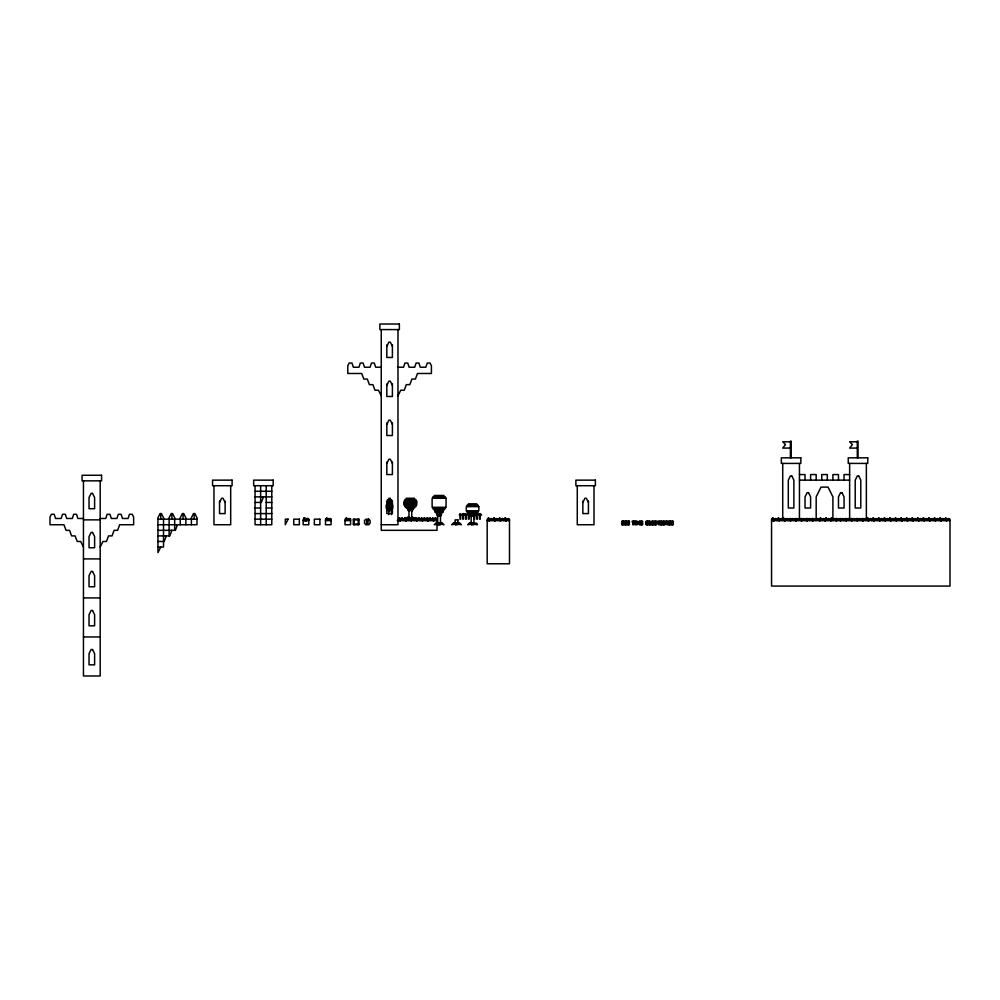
<?xml version="1.0" encoding="UTF-8"?>
<svg xmlns="http://www.w3.org/2000/svg" width="1000" height="1000" viewBox="0 0 1000 1000"><rect width="100%" height="100%" fill="white"/><g stroke="black" fill="none" stroke-linecap="round" stroke-linejoin="round"><path stroke-width="1.5" d="M386.825 346.312L388.913 342.125L390.3 342.125L392.4 346.312M381.25 367.225L375.662 367.225L374.275 363.038L371.488 363.038L370.087 367.225L364.513 367.225L363.125 363.038L360.337 363.038L358.938 367.225L353.363 367.225L351.975 363.038L349.188 363.038L347.788 365.825L347.788 373.488L361.725 373.488L363.825 379.075L367.3 379.075L369.4 384.65L372.875 384.65L374.975 390.225L378.462 390.225L381.25 395.8M397.975 367.225L403.55 367.225L404.938 363.038L407.725 363.038L409.125 367.225L414.7 367.225L416.1 363.038L418.888 363.038L420.275 367.225L425.85 367.225L427.25 363.038L430.037 363.038L431.425 365.825L431.425 373.488L417.488 373.488L415.4 379.075L411.912 379.075L409.825 384.65L406.337 384.65L404.25 390.225L400.763 390.225L397.975 395.8M386.825 385.337L388.913 381.163L390.3 381.163L392.4 385.337M386.825 424.375L388.913 420.188L390.3 420.188L392.4 424.375M790.387 441.8L782.725 441.8L785.512 444.588L782.725 448.075L790.387 448.075M857.3 441.8L849.638 441.8L852.425 444.588L849.638 448.075L857.3 448.075M386.825 463.413L388.913 459.225L390.3 459.225L392.4 463.413M799.45 474.562L805.025 474.562L805.025 480.138M849.638 474.562L844.05 474.562L844.05 480.138M799.45 480.138L849.638 480.138M255.062 491.287L271.788 491.287M255.062 496.863L271.788 496.863M387.362 499.65L391.538 499.65M387.362 501.05L392.238 501.05M219.537 502.438L221.625 498.263L223.025 498.263L225.113 502.438M255.062 502.438L261.337 502.438L263.425 496.863M266.212 502.438L271.788 502.438M386.662 502.438L392.4 502.438M404.087 502.438L416.637 502.438M582.85 502.438L584.938 498.263L586.325 498.263L588.425 502.438M386.662 503.837L392.238 503.837M404.087 503.837L416.637 503.837M385.962 505.225L392.938 505.225M385.962 506.625L392.938 506.625M255.062 508.013L260.637 508.013M266.212 508.013L271.788 508.013M385.962 508.013L392.938 508.013M387.362 508.713L389.45 508.713L389.45 510.8L388.062 510.8L388.062 508.713M392.238 508.713L390.85 508.713L390.85 510.8L392.238 510.8M407.575 508.713L409.663 508.713L409.663 510.8L408.275 510.8L408.275 508.713M413.15 508.713L411.062 508.713L411.062 510.8L412.45 510.8L412.45 508.713M392.238 509.412L387.362 509.412L387.362 508.013M388.062 510.112L392.238 510.112M408.275 510.112L412.45 510.112M438.4 511.5L435.613 511.5L435.613 510.112M439.787 511.5L442.575 511.5L442.575 510.112M438.4 512.2L434.913 512.2L434.913 510.112M439.787 512.2L443.275 512.2L443.275 510.112M255.062 513.587L271.788 513.587M439.787 513.587L441.887 513.587L441.887 510.112M468.375 513.587L477.425 513.587L477.425 514.288L480.225 513.587L481.613 514.987L480.225 514.987L480.225 519.163L479.525 519.163L479.525 514.987L477.425 514.987L477.425 519.163L476.737 519.163L476.737 514.987L469.062 514.987L469.062 519.163L468.375 519.163L468.375 514.987L466.275 514.987L466.275 519.163L465.588 519.163L465.588 514.987L463.488 514.987L463.488 519.163L462.8 519.163L462.8 514.987L460.7 514.987L460.7 519.163L460 519.163L460 514.987L459.312 514.987L460 513.587L460.7 514.288L462.8 514.288L462.8 513.587L468.375 514.288L468.375 512.2M471.163 514.288L473.95 514.288M474.637 514.288L476.737 514.288L476.737 512.2M470.462 515.688L474.637 515.688M474.637 516.375L473.25 516.375L473.25 514.288M411.75 517.075L416.1 518.475M408.963 517.775L410.513 517.775L409.825 520.562M83.45 518.475L77.875 518.475L76.487 514.288L73.7 514.288L72.3 518.475L66.725 518.475L65.338 514.288L62.55 514.288L61.15 518.475L55.575 518.475L54.188 514.288L51.4 514.288L50 517.075L50 524.738L63.938 524.738L66.025 530.325L69.513 530.325L71.612 535.9L75.088 535.9L77.188 541.475L80.662 541.475L83.45 547.05M100.188 518.475L105.763 518.475L107.15 514.288L109.938 514.288L111.337 518.475L116.912 518.475L118.312 514.288L121.1 514.288L122.487 518.475L128.062 518.475L129.462 514.288L132.25 514.288L133.637 517.075L133.637 524.738L119.7 524.738L117.613 530.325L114.125 530.325L112.037 535.9L108.55 535.9L106.463 541.475L102.975 541.475L100.188 547.05M303.875 518.475L304.575 518.475M326.175 518.475L326.875 518.475M345.7 518.475L346.4 518.475M398.675 518.475L399.363 518.475M402.15 518.475L402.85 518.475M404.25 518.475L404.938 518.475M410.513 518.475L407.575 518.475L407.575 519.163M414 518.475L411.213 518.475L411.213 521.263L412.612 518.475M418.888 518.475L419.575 518.475M420.975 518.475L421.675 518.475M424.462 518.475L425.15 518.475M426.55 518.475L427.25 518.475M430.037 518.475L430.737 518.475M432.125 518.475L432.825 518.475M435.613 518.475L436.312 518.475M487.887 518.475L488.587 518.475M493.462 518.475L494.162 518.475M499.038 518.475L499.738 518.475M504.613 518.475L505.312 518.475M772.262 518.475L772.962 518.475M777.837 518.475L778.538 518.475M783.413 518.475L784.112 518.475L783.413 520.562M820.362 518.475L821.05 518.475M825.938 518.475L826.625 518.475M831.513 518.475L832.212 518.475M867.062 518.475L867.75 518.475M872.638 518.475L873.325 518.475M878.213 518.475L878.9 518.475M883.787 518.475L884.488 518.475M889.362 518.475L890.062 518.475M894.938 518.475L895.638 518.475M900.512 518.475L901.213 518.475M906.087 518.475L906.787 518.475M911.663 518.475L912.362 518.475M917.237 518.475L917.938 518.475M922.812 518.475L923.512 518.475M928.388 518.475L929.087 518.475M933.975 518.475L934.663 518.475M939.55 518.475L940.238 518.475M945.125 518.475L945.812 518.475M157.95 519.163L196.988 519.163M255.062 519.163L271.788 519.163M410.513 519.163L398.675 519.163L398.675 517.775L399.363 517.775L398.675 520.562M411.213 519.163L421.675 519.163M422.362 519.163L437 519.163L437 530.325L381.25 530.325L381.25 329.588M473.95 519.163L474.637 519.163L474.637 513.587M488.587 519.163L487.188 519.163L487.188 563.775L509.487 563.775L509.487 519.163L500.438 519.163M489.275 519.163L499.738 519.163M778.538 519.163L771.562 519.163L771.562 586.075L950 586.075L950 519.163L935.362 519.163M779.237 519.163L819.663 519.163M820.362 519.163L867.75 519.163M868.45 519.163L895.638 519.163M896.325 519.163L906.787 519.163M907.487 519.163L923.512 519.163M924.212 519.163L934.663 519.163M83.45 519.862L100.188 519.862M303.875 519.862L304.575 519.862L304.575 517.775L303.875 517.775L303.875 520.562M305.275 519.862L306.663 519.163M308.75 519.862L307.362 519.862L307.362 518.475L308.062 518.475L308.062 520.562M353.363 519.862L358.938 519.862M303.175 520.562L308.75 520.562M325.487 520.562L331.062 520.562M345 520.562L350.575 520.562M397.275 520.562L400.062 520.562M400.763 520.562L405.637 520.562M406.337 520.562L411.213 520.562M411.912 520.562L416.788 520.562M417.488 520.562L422.362 520.562M423.062 520.562L427.938 520.562M428.638 520.562L433.525 520.562M434.212 520.562L437 520.562M487.188 520.562L489.275 520.562M489.975 520.562L494.85 520.562M495.55 520.562L500.438 520.562M501.125 520.562L506.012 520.562M506.7 520.562L509.487 520.562M771.562 520.562L773.662 520.562M774.35 520.562L779.237 520.562M779.925 520.562L784.812 520.562M785.512 520.562L790.387 520.562M791.087 520.562L795.962 520.562M796.663 520.562L801.538 520.562M802.237 520.562L807.113 520.562M807.812 520.562L812.688 520.562M813.388 520.562L818.962 520.562M819.663 520.562L824.538 520.562M825.238 520.562L830.113 520.562M830.812 520.562L835.688 520.562M836.388 520.562L840.575 520.562M841.263 520.562L846.15 520.562M846.838 520.562L851.725 520.562M852.425 520.562L857.3 520.562M858 520.562L862.875 520.562M863.575 520.562L868.45 520.562M869.15 520.562L874.025 520.562M874.725 520.562L879.6 520.562M880.3 520.562L885.175 520.562M885.875 520.562L890.75 520.562M891.45 520.562L896.325 520.562M897.025 520.562L901.912 520.562M902.6 520.562L907.487 520.562M908.175 520.562L913.062 520.562M913.75 520.562L918.637 520.562M919.338 520.562L924.212 520.562M924.912 520.562L929.788 520.562M930.487 520.562L935.362 520.562M936.062 520.562L940.938 520.562M941.637 520.562L946.513 520.562M947.212 520.562L950 520.562M621.712 521.95L623.8 521.95M624.5 521.95L626.587 521.95M627.288 521.95L629.375 521.95M634.95 521.95L635.65 521.95M636.35 521.95L637.737 521.95L637.737 523.35L638.438 521.95L639.837 521.95M640.525 521.95L642.625 521.95L642.625 521.263L640.525 521.263L640.525 524.738L642.625 524.738L642.625 524.05L640.525 524.05M646.1 521.95L648.2 521.95M650.288 521.95L648.9 521.263L650.288 521.263L650.288 524.738M653.775 521.95L651.688 521.95L651.688 521.263L653.775 521.263L653.775 523.35L651.688 523.35M656.562 521.95L654.475 521.95L654.475 521.263L656.562 521.263L656.562 524.738L654.475 524.738L654.475 524.05L656.562 524.05M657.262 521.95L657.95 521.95M658.65 521.95L659.35 521.95M660.05 521.95L662.138 521.95L662.138 521.263L660.05 521.263L660.05 523.35L662.138 523.35M662.837 521.95L664.925 521.95L664.925 521.263L662.837 521.263L662.837 524.738L664.925 524.738L664.925 522.65L662.837 522.65M667.712 521.95L665.625 521.95L665.625 521.263L667.712 521.263L667.712 524.738L667.013 524.738L667.013 521.263M668.413 521.95L670.5 521.95M671.2 521.95L673.288 521.95M457.212 522.65L459.312 522.65L461.4 524.738L457.212 524.05M473.25 522.65L476.737 523.35L477.425 524.738L473.25 524.05M621.712 522.65L623.8 522.65M624.5 522.65L626.587 522.65M627.288 522.65L629.375 522.65M632.863 522.65L633.562 522.65M634.95 522.65L635.65 522.65M636.35 522.65L639.837 522.65M640.525 522.65L642.625 522.65L642.625 523.35L640.525 523.35M646.1 522.65L646.8 522.65M647.5 522.65L648.2 522.65M649.587 522.65L650.288 522.65M653.775 522.65L651.688 522.65L651.688 524.738L653.775 524.738L653.775 524.05L651.688 524.05M656.562 522.65L654.475 522.65L654.475 523.35L656.562 523.35M657.262 522.65L659.35 522.65M660.05 522.65L662.138 522.65L662.138 524.738L660.05 524.738L660.05 524.05L662.138 524.05M667.013 522.65L667.712 522.65M668.413 522.65L670.5 522.65M671.2 522.65L673.288 522.65M437.7 523.35L438.4 523.35M439.787 523.35L440.487 523.35M455.125 523.35L455.825 523.35M457.212 523.35L457.912 523.35M471.163 523.35L471.85 523.35M473.25 523.35L473.95 523.35M621.712 523.35L623.8 523.35M624.5 523.35L626.587 523.35M627.288 523.35L629.375 523.35M632.863 523.35L633.562 523.35M634.95 523.35L635.65 523.35M636.35 523.35L637.05 523.35M639.138 523.35L639.837 523.35M646.1 523.35L646.8 523.35M647.5 523.35L648.2 523.35M649.587 523.35L650.288 523.35M659.35 523.35L657.262 523.35L657.262 521.263L657.95 521.263L657.95 523.35M662.837 523.35L664.925 523.35M667.013 523.35L667.712 523.35M668.413 523.35L670.5 523.35M673.288 523.35L671.2 523.35L671.2 521.263L673.288 521.263L673.288 524.738L671.2 524.738L671.2 524.05L673.288 524.05M353.363 524.05L358.938 524.05M438.4 524.05L434.212 524.738L436.312 522.65L438.4 522.65L438.4 524.738M439.787 524.05L443.975 524.738L441.887 522.65L439.787 522.65L439.787 524.738M455.825 524.05L451.637 524.738L453.738 522.65L455.825 522.65L455.825 524.738M471.85 524.05L467.675 524.738L469.762 522.65L471.85 522.65L471.85 524.738M621.712 524.05L623.8 524.05M624.5 524.05L626.587 524.05M627.288 524.05L629.375 524.05M632.863 524.05L633.562 524.05M634.95 524.05L635.65 524.05M636.35 524.05L637.05 524.05M639.138 524.05L639.837 524.05M646.1 524.05L648.2 524.05M658.65 524.05L659.35 524.05M662.837 524.05L664.925 524.05M667.013 524.05L667.712 524.05M668.413 524.05L670.5 524.05M157.95 524.738L196.988 524.738L196.988 517.775L194.887 513.587L193.5 513.587L191.412 517.775L191.412 524.738M381.25 524.738L397.975 524.738L397.975 329.588M157.95 530.325L175.375 530.325L177.463 524.738M157.95 535.9L169.8 535.9L171.887 530.325M157.95 541.475L164.225 541.475L166.312 535.9M157.95 547.05L163.525 547.05L163.525 517.775L161.438 513.587L160.037 513.587L157.95 517.775L157.95 552.625L160.738 547.05M83.45 558.9L100.188 558.9M83.45 597.925L100.188 597.925M83.45 636.962L100.188 636.962M949.3 519.163L948.6 518.475L949.3 520.562M947.913 519.163L946.513 521.263L946.513 518.475L947.212 519.163M945.125 519.163L945.812 517.775L945.125 520.562M943.725 519.163L943.025 518.475L943.725 520.562M942.337 519.163L940.938 521.263L940.938 518.475L941.637 519.163M939.55 519.163L940.238 517.775L939.55 520.562M938.15 519.163L937.45 518.475L938.15 520.562M936.762 519.163L935.362 521.263L935.362 518.475L936.062 519.163M933.975 519.163L934.663 517.775L933.975 520.562M932.575 519.163L931.875 518.475L932.575 520.562M931.175 519.163L929.788 521.263L929.788 518.475L930.487 519.163M928.388 519.163L929.087 517.775L928.388 520.562M927 519.163L926.3 518.475L927 520.562M925.6 519.163L924.212 521.263L924.212 518.475L924.912 519.163M922.812 519.163L923.512 517.775L922.812 520.562M921.425 519.163L920.725 518.475L921.425 520.562M920.025 519.163L918.637 521.263L918.637 518.475L919.338 519.163M917.237 519.163L917.938 517.775L917.237 520.562M915.85 519.163L915.15 518.475L915.85 520.562M914.45 519.163L913.062 521.263L913.062 518.475L913.75 519.163M911.663 519.163L912.362 517.775L911.663 520.562M910.275 519.163L909.575 518.475L910.275 520.562M908.875 519.163L907.487 521.263L907.487 518.475L908.175 519.163M906.087 519.163L906.787 517.775L906.087 520.562M904.7 519.163L904 518.475L904.7 520.562M903.3 519.163L901.912 521.263L901.912 518.475L902.6 519.163M900.512 519.163L901.213 517.775L900.512 520.562M899.112 519.163L898.425 518.475L899.112 520.562M897.725 519.163L896.325 521.263L896.325 518.475L897.025 519.163M894.938 519.163L895.638 517.775L894.938 520.562M893.538 519.163L892.85 518.475L893.538 520.562M892.15 519.163L890.75 521.263L890.75 518.475L891.45 519.163M889.362 519.163L890.062 517.775L889.362 520.562M887.962 519.163L887.275 518.475L887.962 520.562M886.575 519.163L885.175 521.263L885.175 518.475L885.875 519.163M883.787 519.163L884.488 517.775L883.787 520.562M882.387 519.163L881.688 518.475L882.387 520.562M881 519.163L879.6 521.263L879.6 518.475L880.3 519.163M878.213 519.163L878.9 517.775L878.213 520.562M876.812 519.163L876.112 518.475L876.812 520.562M875.425 519.163L874.025 521.263L874.025 518.475L874.725 519.163M872.638 519.163L873.325 517.775L872.638 520.562M871.237 519.163L870.537 518.475L871.237 520.562M869.85 519.163L868.45 521.263L868.45 518.475L869.15 519.163M867.062 519.163L867.75 517.775L867.062 520.562M866.363 463.413L866.363 519.163M865.662 519.163L864.963 518.475L865.662 520.562M864.262 519.163L862.875 521.263L862.875 518.475L863.575 519.163M861.475 519.163L862.175 518.475L861.475 520.562M860.088 519.163L859.388 518.475L860.088 520.562M858.688 519.163L857.3 521.263L857.3 518.475L858 519.163M858 457.825L858 441.1L857.3 441.1L857.3 457.825M855.9 519.163L856.6 518.475L855.9 520.562M854.513 519.163L853.812 518.475L854.513 520.562M853.112 519.163L851.725 521.263L851.725 518.475L852.425 519.163M850.325 519.163L851.025 518.475L850.325 520.562M849.638 463.413L849.638 519.163M848.938 519.163L848.238 518.475L848.938 520.562M847.537 519.163L846.15 521.263L846.15 518.475L846.838 519.163M844.75 519.163L845.45 518.475L844.75 520.562M843.363 519.163L842.663 518.475L843.363 520.562M841.963 519.163L840.575 521.263L840.575 518.475L841.263 519.163M839.175 519.163L839.875 518.475L839.175 520.562M838.475 480.138L838.475 474.562L832.9 474.562L832.9 480.138M837.788 519.163L837.087 518.475L837.788 520.562M835.688 519.163L836.388 518.475L836.388 521.263L835 519.163M833.6 519.163L834.3 518.475L833.6 520.562M832.9 519.163L832.9 496.863L828.025 487.1L821.05 487.1L816.175 496.863L816.175 519.163M832.212 519.163L831.513 517.775L832.212 520.562M830.113 519.163L830.812 518.475L830.812 521.263L829.412 519.163M828.025 519.163L828.725 518.475L828.025 520.562M827.325 480.138L827.325 474.562L821.75 474.562L821.75 480.138M826.625 519.163L825.938 517.775L826.625 520.562M824.538 519.163L825.238 518.475L825.238 521.263L823.838 519.163M822.45 519.163L823.15 518.475L822.45 520.562M821.05 519.163L820.362 517.775L821.05 520.562M818.962 519.163L819.663 518.475L819.663 521.263L818.263 519.163M816.875 519.163L817.575 518.475L816.875 520.562M816.175 480.138L816.175 474.562L810.6 474.562L810.6 480.138M815.475 519.163L814.775 518.475L815.475 520.562M814.087 519.163L812.688 521.263L812.688 518.475L813.388 519.163M811.3 519.163L811.988 518.475L811.3 520.562M809.9 519.163L809.2 518.475L809.9 520.562M808.512 519.163L807.113 521.263L807.113 518.475L807.812 519.163M805.725 519.163L806.413 518.475L805.725 520.562M804.325 519.163L803.625 518.475L804.325 520.562M802.938 519.163L801.538 521.263L801.538 518.475L802.237 519.163M800.15 519.163L800.837 518.475L800.15 520.562M799.45 463.413L799.45 519.163M798.75 519.163L798.05 518.475L798.75 520.562M797.35 519.163L795.962 521.263L795.962 518.475L796.663 519.163M794.562 519.163L795.263 518.475L794.562 520.562M793.175 519.163L792.475 518.475L793.175 520.562M791.775 519.163L790.387 521.263L790.387 518.475L791.087 519.163M791.087 457.825L791.087 441.1L790.387 441.1L790.387 457.825M788.988 519.163L789.688 518.475L788.988 520.562M787.6 519.163L786.9 518.475L787.6 520.562M786.2 519.163L784.812 521.263L784.812 518.475L785.512 519.163M783.413 517.775L783.413 519.163M782.725 463.413L782.725 519.163M782.025 519.163L781.325 518.475L782.025 520.562M780.625 519.163L779.237 521.263L779.237 518.475L779.925 519.163M777.837 519.163L778.538 517.775L777.837 520.562M776.45 519.163L775.75 518.475L776.45 520.562M775.05 519.163L773.662 521.263L773.662 518.475L774.35 519.163M772.262 519.163L772.962 517.775L772.262 520.562M672.588 521.263L672.588 524.738M671.9 521.263L671.9 523.35M671.9 524.05L671.9 524.738M669.8 521.263L669.8 524.738M669.112 521.263L669.112 524.738M666.325 521.263L666.325 521.95M664.225 521.263L664.225 521.95M664.225 522.65L664.225 524.738M663.525 521.263L663.525 524.738M661.438 521.263L661.438 521.95M661.438 522.65L661.438 524.738M660.738 521.263L660.738 523.35M660.738 524.05L660.738 524.738M655.863 521.263L655.863 524.738M655.163 521.263L655.163 521.95M655.163 522.65L655.163 523.35M655.163 524.05L655.163 524.738M653.075 521.263L653.075 523.35M653.075 524.05L653.075 524.738M652.375 521.263L652.375 521.95M652.375 522.65L652.375 524.738M649.587 521.263L649.587 524.738M647.5 521.263L647.5 524.738M646.8 521.263L646.8 524.738M641.925 521.263L641.925 521.95M641.925 522.65L641.925 523.35M641.925 524.05L641.925 524.738M641.225 521.263L641.225 524.738M633.562 521.263L633.562 524.738L632.863 524.738L632.863 521.263M628.675 521.263L628.675 524.738M627.987 521.263L627.987 524.738M625.887 521.263L625.887 524.738M625.2 521.263L625.2 524.738M623.1 521.263L623.1 524.738M622.413 521.263L622.413 524.738M594 485.712L594 524.738L577.275 524.738L577.275 485.712M588.425 501.05L588.425 513.587L582.85 513.587L582.85 501.05M508.8 519.163L508.1 518.475L508.8 520.562M507.4 519.163L506.012 521.263L506.012 518.475L506.7 519.163M504.613 519.163L505.312 517.775L504.613 520.562M503.225 519.163L502.525 518.475L503.225 520.562M501.825 519.163L500.438 521.263L500.438 518.475L501.125 519.163M499.038 519.163L499.738 517.775L499.038 520.562M497.65 519.163L496.95 518.475L497.65 520.562M496.25 519.163L494.85 521.263L494.85 518.475L495.55 519.163M493.462 519.163L494.162 517.775L493.462 520.562M492.062 519.163L491.375 518.475L492.062 520.562M490.675 519.163L489.275 521.263L489.275 518.475L489.975 519.163M487.887 519.163L488.587 517.775L487.887 520.562M478.125 506.625L478.125 505.225L466.975 505.225L466.975 506.625M478.125 510.8L478.125 512.2L466.975 512.2L466.975 510.8M476.737 505.225L476.737 503.837L468.375 503.837L468.375 505.225M476.037 514.288L476.037 514.987M475.337 513.587L475.337 514.987M473.95 513.587L473.95 524.738L471.163 524.738L471.163 513.587M472.55 514.987L472.55 515.688M471.85 513.587L471.85 516.375L470.462 516.375L470.462 514.288L469.062 513.587M469.762 513.587L469.762 514.987M464.888 514.288L464.888 514.987M445.375 498.263L445.375 496.863L432.825 496.863L432.825 498.263M445.375 507.312L445.375 508.713L432.825 508.713L432.825 507.312M443.975 496.863L443.975 495.475L434.212 495.475L434.212 496.863M443.975 508.713L443.975 510.112L434.212 510.112L434.212 508.713M441.188 510.112L441.188 512.2M441.188 513.587L441.188 515.688L437 515.688L437 510.112M440.487 510.112L440.487 513.587M440.487 515.688L440.487 524.738L437.7 524.738L437.7 510.112M439.787 510.112L439.787 515.688M439.1 515.688L439.1 513.587L436.312 513.587L436.312 510.112M438.4 510.112L438.4 515.688M436.312 519.163L435.613 517.775L436.312 520.562M434.212 518.475L434.212 519.163M432.125 519.163L432.825 517.775L432.125 520.562M430.737 519.163L430.037 517.775L430.737 520.562M428.638 518.475L428.638 519.163M426.55 519.163L427.25 517.775L426.55 520.562M425.15 519.163L424.462 517.775L425.15 520.562M423.062 518.475L423.062 519.163M420.975 519.163L421.675 517.775L420.975 520.562M419.575 519.163L418.888 517.775L419.575 520.562M417.488 518.475L417.488 519.163M415.938 501.05L415.938 499.65L404.787 499.65L404.787 501.05M415.938 505.225L415.938 506.625L404.787 506.625L404.787 505.225M415.4 519.163L416.1 517.775L415.4 520.562M415.238 518.475L415.238 519.163M414.538 499.65L414.538 498.263L406.175 498.263L406.175 499.65M414.538 506.625L414.538 508.013L406.175 508.013L406.175 506.625M414 517.775L414 519.163M414 520.562L413.312 517.775M413.15 508.013L413.15 509.412L407.575 509.412L407.575 508.013M411.912 518.475L411.912 519.163M411.75 508.013L411.75 519.163M410.363 509.412L410.363 510.112M409.825 517.775L409.825 519.163M409.663 519.163L409.663 517.075L407.575 517.075L407.575 517.775M408.963 508.013L408.963 509.412M408.963 510.112L408.963 519.163M408.425 519.163L408.425 517.775L406.175 517.775L406.337 519.163M408.425 520.562L407.725 517.775M405.637 518.475L405.637 521.263L406.337 521.263L407.038 518.475L405.487 518.475L405.487 519.163M404.25 519.163L404.938 517.775L404.25 520.562M402.85 519.163L402.15 517.775L402.85 520.562M400.763 518.475L400.763 519.163M392.4 344.913L392.4 357.463L386.825 357.463L386.825 344.913M392.4 383.95L392.4 396.5L386.825 396.5L386.825 383.95M392.4 422.975L392.4 435.525L386.825 435.525L386.825 422.975M392.4 462.013L392.4 474.562L386.825 474.562L386.825 462.013M392.4 501.05L392.4 513.587L386.825 513.587L386.825 501.05M391.7 501.05L391.7 502.438M391.538 508.013L391.538 509.412M391.538 510.112L391.538 514.637M391 499.65L391 501.05M390.3 499.65L390.3 498.263L388.913 498.263L388.913 499.65M390.15 509.412L390.15 510.112M388.75 508.013L388.75 509.412M388.75 510.112L388.75 514.637M388.212 499.65L388.212 501.05M387.512 501.05L387.512 502.438M358.237 519.163L358.237 524.738M354.062 519.163L354.062 524.738M349.875 519.163L349.875 518.475L349.188 519.163M347.788 519.163L347.788 518.475L347.088 519.163M346.4 519.163L346.4 517.775L345.7 519.163M330.363 519.163L330.363 518.475L329.663 519.163M328.275 519.163L328.275 518.475L327.575 519.163M326.875 519.163L326.875 517.775L326.175 519.163M271.788 485.712L271.788 524.738L255.062 524.738L255.062 485.712M266.212 485.712L266.212 524.738M260.637 485.712L260.637 524.738M230.688 485.712L230.688 524.738L213.962 524.738L213.962 485.712M225.113 501.05L225.113 513.587L219.537 513.587L219.537 501.05M194.2 513.587L194.2 519.163M185.837 524.738L185.837 517.775L183.738 513.587L182.35 513.587L180.25 517.775L180.25 524.738M183.05 513.587L183.05 519.163M174.675 530.325L174.675 517.775L172.587 513.587L171.2 513.587L169.1 517.775L169.1 535.9M171.887 513.587L171.887 519.163M160.738 513.587L160.738 519.163M100.188 480.838L100.188 675.987L83.45 675.987L83.45 480.838M399.363 324.012L379.85 324.012L379.85 329.588L399.363 329.588L399.363 324.012M800.837 457.825L781.325 457.825L781.325 463.413L800.837 463.413L800.837 457.825M867.75 457.825L848.238 457.825L848.238 463.413L867.75 463.413L867.75 457.825M101.575 475.262L82.062 475.262L82.062 480.838L101.575 480.838L101.575 475.262M791.775 475.95L790.387 475.95L788.3 480.138L788.3 508.013L793.875 508.013L793.875 480.138L791.775 475.95M858.688 475.95L857.3 475.95L855.212 480.138L855.212 508.013L860.788 508.013L860.788 480.138L858.688 475.95M232.087 480.138L212.575 480.138L212.575 485.712L232.087 485.712L232.087 480.138M273.175 480.138L253.663 480.138L253.663 485.712L273.175 485.712L273.175 480.138M595.388 480.138L575.875 480.138L575.875 485.712L595.388 485.712L595.388 480.138M808.512 492.688L807.113 492.688L805.025 496.863L805.025 508.013L810.6 508.013L810.6 496.863L808.512 492.688M841.963 492.688L840.575 492.688L838.475 496.863L838.475 508.013L844.05 508.013L844.05 496.863L841.963 492.688M92.513 493.375L91.125 493.375L89.038 497.562L89.038 508.713L94.612 508.713L94.612 497.562L92.513 493.375M446.062 498.263L432.125 498.263L432.125 507.312L446.062 507.312L446.062 498.263M416.637 501.05L404.087 501.05L404.087 505.225L416.637 505.225L416.637 501.05M478.825 506.625L466.275 506.625L466.275 510.8L478.825 510.8L478.825 506.625M305.963 518.475L305.275 518.475L305.275 521.263L305.963 521.263L305.963 518.475M401.463 518.475L400.062 518.475L400.062 521.263L401.463 518.475M418.188 518.475L416.788 518.475L416.788 521.263L418.188 518.475M423.762 518.475L422.362 518.475L422.362 521.263L423.762 518.475M429.338 518.475L427.938 518.475L427.938 521.263L429.338 518.475M434.913 518.475L433.525 518.475L433.525 521.263L434.913 518.475M288.1 519.163L285.312 519.163L285.312 524.738L288.1 519.163M299.337 519.163L293.762 519.163L293.762 524.738L299.337 524.738L299.337 519.163M308.75 519.163L303.175 519.163L303.175 524.738L308.75 524.738L308.75 519.163M319.913 519.163L314.337 519.163L314.337 524.738L319.913 524.738L319.913 519.163M331.062 519.163L325.487 519.163L325.487 524.738L331.062 524.738L331.062 519.163M350.575 519.163L345 519.163L345 524.738L350.575 524.738L350.575 519.163M358.938 519.163L353.363 519.163L353.363 524.738L358.938 524.738L358.938 519.163M368.7 519.163L365.913 519.163L364.513 520.562L364.513 523.35L365.913 524.738L368.7 524.738L370.087 523.35L370.087 520.562L368.7 519.163M457.912 519.875L455.125 519.875L455.125 524.738L457.912 524.738L457.912 519.875M368 520.562L366.613 520.562L366.613 523.35L368 523.35L368 520.562M623.8 521.263L621.712 521.263L621.712 524.738L623.8 524.738L623.8 521.263M626.587 521.263L624.5 521.263L624.5 524.738L626.587 524.738L626.587 521.263M629.375 521.263L627.288 521.263L627.288 524.738L629.375 524.738L629.375 521.263M634.263 521.263L632.163 521.263L632.163 521.95L634.263 521.95L634.263 521.263M635.65 521.263L634.95 521.263L634.95 524.738L635.65 524.738L635.65 521.263M637.05 521.263L636.35 521.263L636.35 524.738L637.05 524.738L637.05 521.263M639.837 521.263L639.138 521.263L639.138 524.738L639.837 524.738L639.837 521.263M648.2 521.263L646.1 521.263L646.1 524.738L648.2 524.738L648.2 521.263M659.35 521.263L658.65 521.263L658.65 524.738L659.35 524.738L659.35 521.263M670.5 521.263L668.413 521.263L668.413 524.738L670.5 524.738L670.5 521.263M650.987 524.05L648.9 524.05L648.9 524.738L650.987 524.738L650.987 524.05M92.513 532.413L91.125 532.413L89.038 536.587L89.038 547.75L94.612 547.75L94.612 536.587L92.513 532.413M92.513 571.438L91.125 571.438L89.038 575.625L89.038 586.775L94.612 586.775L94.612 575.625L92.513 571.438M92.513 610.475L91.125 610.475L89.038 614.663L89.038 625.812L94.612 625.812L94.612 614.663L92.513 610.475M92.513 649.513L91.125 649.513L89.038 653.688L89.038 664.837L94.612 664.837L94.612 653.688L92.513 649.513"/></g></svg>
